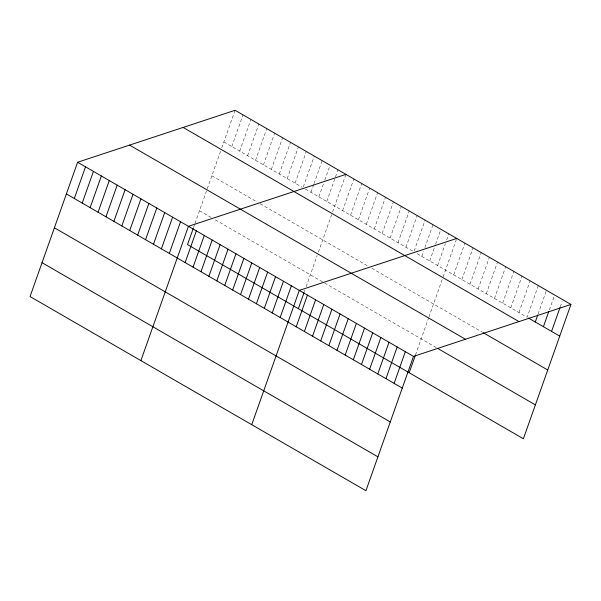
<?xml version="1.0" encoding="UTF-8"?>
<svg xmlns="http://www.w3.org/2000/svg" width="601" height="601" viewBox="0 0 601 601"><rect width="100%" height="100%" fill="white"/><g stroke="black" fill="none" stroke-linecap="round" stroke-linejoin="round"><path stroke-width="0.45" stroke-dasharray="3 2.25" d="M193.514 227.659L194.709 224.271M195.009 223.429L220.559 151.279M221.761 147.891L235.074 110.291M231.776 146.539L242.992 114.866M239.694 151.114L250.91 119.449M247.612 155.697L258.828 124.024M255.53 160.272L266.746 128.599M263.441 164.847L274.657 133.174M271.359 169.422L282.575 137.749M279.277 173.997L290.493 142.324M287.195 178.58L298.412 146.907M295.114 183.155L306.33 151.482M303.34 186.851L314.248 156.057M310.95 192.305L313.752 184.387M314.06 183.508L322.159 160.632M318.861 196.88L323.533 183.688M324.78 180.165L330.077 165.207M326.779 201.463L335.193 177.708M335.501 176.829L337.995 169.79M304.354 291.733L304.947 290.043M306.149 286.654L317.14 255.605M318.38 252.12L331.699 214.504M332.601 211.965L345.913 174.365M342.615 210.613L353.831 178.94M350.533 215.188L361.749 183.515M358.451 219.763L369.668 188.09M366.362 224.346L377.578 192.673M374.28 228.921L385.496 197.248M382.198 233.496L393.415 201.823M390.117 238.071L401.333 206.398M398.035 242.646L409.251 210.974M405.953 247.229L417.169 215.556M414.179 250.925L425.087 220.131M421.782 256.379L423.652 251.098M424.899 247.582L432.998 224.706M429.7 260.954L435.312 245.118M435.62 244.239L440.916 229.281M437.618 265.529L445.409 243.54M446.656 240.017L448.834 233.857M415.486 354.958L428.603 317.937M428.911 317.065L442.539 278.579M443.14 276.881L456.752 238.439M453.695 274.822L464.911 243.15M461.853 279.54L473.07 247.867M470.005 284.258L481.221 252.585M478.163 288.968L489.379 257.296M486.322 293.686L497.538 262.013M494.48 298.404L505.696 266.731M502.639 303.114L513.847 271.442M510.79 307.832L522.006 276.159M518.948 312.543L530.165 280.87M538.323 285.588L527.107 317.26L416.245 253.179M538.068 314.06L546.166 291.185M549.337 309.973L554.325 295.902M560.297 306.773L562.168 301.492M223.857 141.964L302.235 187.272M305.406 189.105L413.871 251.804M211.868 175.83L256.995 201.921M260.158 203.747L367.835 265.988M371.794 268.279L482.483 332.27M199.509 210.726L211.387 217.592M215.346 219.883L323.804 282.583M324.6 283.033L436.762 347.874"/><path stroke-width="0.9" d="M570.95 304.452L235.074 110.291L77.612 162.247L30.05 296.548L365.926 490.709L413.488 356.408L570.95 304.452L523.388 438.753L187.512 244.592L193.214 228.508M74.314 198.495L85.53 166.823M82.224 203.07L93.44 171.398M90.142 207.653L101.359 175.98M98.061 212.228L109.277 180.555M105.979 216.803L117.195 185.131M113.897 221.378L125.113 189.706M121.815 225.953L133.031 194.281M129.733 230.529L140.942 198.863M137.644 235.111L148.86 203.439M145.562 239.686L156.778 208.014M153.48 244.261L164.697 212.589M161.399 248.837L172.615 217.164M169.317 253.412L180.533 221.739M140.889 360.623L188.451 226.322L345.913 174.365M185.153 262.569L196.362 230.897M193.064 267.144L204.28 235.472M200.982 271.72L212.198 240.047M208.9 276.295L220.116 244.622M216.818 280.877L228.034 249.205M224.736 285.452L235.953 253.78M232.655 290.028L243.871 258.355M240.565 294.603L251.781 262.93M248.483 299.178L259.7 267.505M256.402 303.76L267.618 272.088M264.32 308.336L275.536 276.663M272.238 312.911L283.454 281.238M280.156 317.486L291.372 285.813M251.729 424.697L299.29 290.388L456.752 238.439M298.351 308.666L304.053 292.582M296.225 326.779L307.442 295.106M304.384 331.497L315.6 299.824M312.543 336.207L323.759 304.534M320.701 340.925L331.917 309.252M328.86 345.643L340.068 313.97M337.011 350.353L348.227 318.68M345.169 355.071L356.385 323.398M353.328 359.789L364.544 328.116M361.486 364.499L372.703 332.826M369.638 369.217L380.854 337.544M377.796 373.935L389.012 342.262M385.955 378.645L397.171 346.972M394.113 383.363L405.329 351.69M409.191 372.74L415.193 355.807M535.266 321.978L537.752 314.939M543.417 326.689L548.713 311.739M551.575 331.406L559.989 307.652M528.587 318.117L559.734 336.124M183.11 127.435L518.986 321.595M483.227 332.699L547.744 369.991M129.576 145.104L465.452 339.257M437.498 348.302L535.386 404.886M77.612 162.247L413.488 356.408M66.395 193.92L402.272 388.081M54.398 227.787L390.274 421.947M42.04 262.682L377.916 456.843"/></g></svg>
